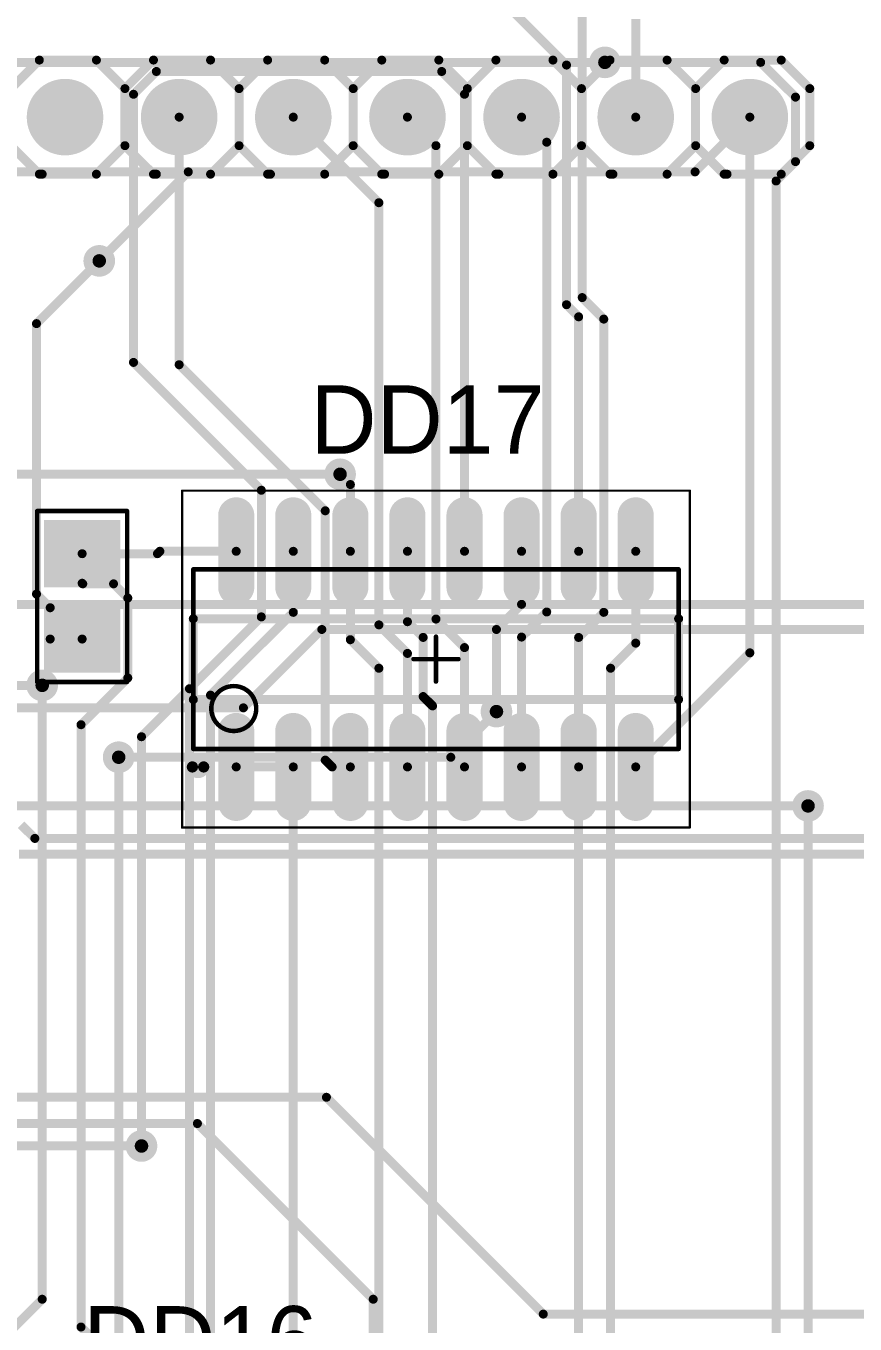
# Model space of a CAD drawing. Header units: millimetres. Extents: x 242 to 402, y 147 to 267.
# Drawn here: x 302.53 to 320.98, y 221.93 to 250.82 of the extents above; entities that cross this region are included whole.
import ezdxf

# ---------------------------------------------------------------- set-up
doc = ezdxf.new("R2010")
doc.units = ezdxf.units.MM
for name, color, linetype in [('BottomLayer', 5, 'Continuous'), ('BottomSolder', 6, 'Continuous'), ('Mechanical13', 56, 'Continuous'), ('Mechanical15', 56, 'Continuous'), ('MultiLayer', 9, 'Continuous'), ('PadHoleLayer', 156, 'Continuous'), ('TopLayer', 1, 'Continuous'), ('TopOverlay', 2, 'Continuous'), ('TopPaste', 8, 'Continuous'), ('TopSolder', 216, 'Continuous'), ('ViaHoleLayer', 16, 'Continuous')]:
    doc.layers.add(name, color=color, linetype=linetype)

msp = doc.modelspace()

# ---------------------------------------------------------------- linework, layer by layer
at = {"layer": 'BottomLayer', "const_width": 0.2}
for points in [[(316.103, 248.793), (316.103, 250.977)], [(294.462, 250.012), (315.417, 250.012)], [(317.424, 247.574), (318.643, 248.793)], [(291.922, 247.574), (306.146, 247.574)], [(304.165, 245.593), (306.146, 247.574)], [(306.146, 247.574), (317.424, 247.574)], [(287.122, 240.843), (309.524, 240.843)], [(288.239, 237.947), (337.617, 237.947)], [(307.373, 235.644), (309.118, 237.388)], [(309.118, 237.388), (337.287, 237.388)], [(287.249, 236.144), (302.895, 236.144)], [(287.46, 235.644), (307.373, 235.644)], [(311.988, 234.544), (313.004, 235.56)], [(304.597, 234.544), (311.988, 234.544)], [(287.562, 233.46), (319.938, 233.46)], [(302.424, 233.042), (302.731, 232.736)], [(302.731, 232.736), (335.538, 232.736)], [(302.381, 232.386), (335.304, 232.386)], [(293.345, 226.974), (309.22, 226.974)], [(309.22, 226.974), (314.046, 222.148)], [(292.862, 226.39), (306.349, 226.39)], [(306.349, 226.39), (310.261, 222.479)], [(298.382, 225.89), (305.105, 225.89)], [(310.261, 220.002), (310.261, 222.479)], [(314.046, 222.148), (345.491, 222.148)]]:
    msp.add_lwpolyline(points, dxfattribs=at)
at = {"layer": 'BottomLayer'}
for points, const_width in [([(315.292, 250.012, 1), (315.542, 250.012, 1)], 0.25), ([(315.367, 250.012, 1), (315.467, 250.012, 1)], 0.1), ([(303.028, 248.793, 1), (303.778, 248.793, 1)], 0.75), ([(305.568, 248.793, 1), (306.318, 248.793, 1)], 0.75), ([(308.108, 248.793, 1), (308.858, 248.793, 1)], 0.75), ([(310.648, 248.793, 1), (311.398, 248.793, 1)], 0.75), ([(313.188, 248.793, 1), (313.938, 248.793, 1)], 0.75), ([(315.728, 248.793, 1), (316.478, 248.793, 1)], 0.75), ([(318.268, 248.793, 1), (319.018, 248.793, 1)], 0.75), ([(316.053, 248.793, 1), (316.153, 248.793, 1)], 0.1), ([(318.593, 248.793, 1), (318.693, 248.793, 1)], 0.1), ([(306.096, 247.574, 1), (306.196, 247.574, 1)], 0.1), ([(306.096, 247.574, 1), (306.196, 247.574, 1)], 0.1), ([(306.096, 247.574, 1), (306.196, 247.574, 1)], 0.1), ([(317.374, 247.574, 1), (317.474, 247.574, 1)], 0.1), ([(317.374, 247.574, 1), (317.474, 247.574, 1)], 0.1), ([(304.04, 245.593, 1), (304.29, 245.593, 1)], 0.25), ([(304.115, 245.593, 1), (304.215, 245.593, 1)], 0.1), ([(309.399, 240.843, 1), (309.649, 240.843, 1)], 0.25), ([(309.474, 240.843, 1), (309.574, 240.843, 1)], 0.1), ([(309.068, 237.388, 1), (309.168, 237.388, 1)], 0.1), ([(309.068, 237.388, 1), (309.168, 237.388, 1)], 0.1), ([(302.77, 236.144, 1), (303.02, 236.144, 1)], 0.25), ([(302.845, 236.144, 1), (302.945, 236.144, 1)], 0.1), ([(312.879, 235.56, 1), (313.129, 235.56, 1)], 0.25), ([(307.323, 235.644, 1), (307.423, 235.644, 1)], 0.1), ([(307.323, 235.644, 1), (307.423, 235.644, 1)], 0.1), ([(312.954, 235.56, 1), (313.054, 235.56, 1)], 0.1), ([(304.472, 234.544, 1), (304.722, 234.544, 1)], 0.25), ([(304.547, 234.544, 1), (304.647, 234.544, 1)], 0.1), ([(311.938, 234.544, 1), (312.038, 234.544, 1)], 0.1), ([(311.938, 234.544, 1), (312.038, 234.544, 1)], 0.1), ([(319.813, 233.46, 1), (320.063, 233.46, 1)], 0.25), ([(319.888, 233.46, 1), (319.988, 233.46, 1)], 0.1), ([(302.681, 232.736, 1), (302.781, 232.736, 1)], 0.1), ([(302.681, 232.736, 1), (302.781, 232.736, 1)], 0.1), ([(309.17, 226.974, 1), (309.27, 226.974, 1)], 0.1), ([(309.17, 226.974, 1), (309.27, 226.974, 1)], 0.1), ([(306.299, 226.39, 1), (306.399, 226.39, 1)], 0.1), ([(306.299, 226.39, 1), (306.399, 226.39, 1)], 0.1), ([(304.98, 225.89, 1), (305.23, 225.89, 1)], 0.25), ([(305.055, 225.89, 1), (305.155, 225.89, 1)], 0.1), ([(310.211, 222.479, 1), (310.311, 222.479, 1)], 0.1), ([(310.211, 222.479, 1), (310.311, 222.479, 1)], 0.1), ([(313.996, 222.148, 1), (314.096, 222.148, 1)], 0.1), ([(313.996, 222.148, 1), (314.096, 222.148, 1)], 0.1)]:
    msp.add_lwpolyline(points, format="xyb", close=True, dxfattribs=dict(at, const_width=const_width))
at = {"layer": 'BottomSolder'}
for points, const_width in [([(315.241, 250.012, 1), (315.593, 250.012, 1)], 0.352), ([(302.977, 248.793, 1), (303.829, 248.793, 1)], 0.852), ([(305.517, 248.793, 1), (306.369, 248.793, 1)], 0.852), ([(308.057, 248.793, 1), (308.909, 248.793, 1)], 0.852), ([(310.597, 248.793, 1), (311.449, 248.793, 1)], 0.852), ([(313.137, 248.793, 1), (313.989, 248.793, 1)], 0.852), ([(315.677, 248.793, 1), (316.529, 248.793, 1)], 0.852), ([(318.217, 248.793, 1), (319.069, 248.793, 1)], 0.852), ([(303.989, 245.593, 1), (304.341, 245.593, 1)], 0.352), ([(309.349, 240.843, 1), (309.7, 240.843, 1)], 0.352), ([(302.719, 236.144, 1), (303.071, 236.144, 1)], 0.352), ([(312.828, 235.56, 1), (313.18, 235.56, 1)], 0.352), ([(304.421, 234.544, 1), (304.773, 234.544, 1)], 0.352), ([(319.763, 233.46, 1), (320.114, 233.46, 1)], 0.352), ([(304.929, 225.89, 1), (305.281, 225.89, 1)], 0.352)]:
    msp.add_lwpolyline(points, format="xyb", close=True, dxfattribs=dict(at, const_width=const_width))
at = {"layer": 'Mechanical13', "const_width": 0.1}
for points in [[(306.258, 238.728), (317.058, 238.728)], [(306.258, 234.728), (306.258, 238.728)], [(317.058, 234.728), (317.058, 238.728)], [(306.258, 234.728), (317.058, 234.728)]]:
    msp.add_lwpolyline(points, dxfattribs=at)
at = {"layer": 'Mechanical13'}
for points, const_width in [([(306.233, 238.728, 1), (306.283, 238.728, 1)], 0.05), ([(306.233, 238.728, 1), (306.283, 238.728, 1)], 0.05), ([(317.033, 238.728, 1), (317.083, 238.728, 1)], 0.05), ([(317.033, 238.728, 1), (317.083, 238.728, 1)], 0.05), ([(307.658, 235.628, 1), (306.658, 235.628, 1)], 0.1), ([(306.633, 235.628, 1), (306.683, 235.628, 1)], 0.05), ([(307.633, 235.628, 1), (307.683, 235.628, 1)], 0.05), ([(306.233, 234.728, 1), (306.283, 234.728, 1)], 0.05), ([(306.233, 234.728, 1), (306.283, 234.728, 1)], 0.05), ([(317.033, 234.728, 1), (317.083, 234.728, 1)], 0.05), ([(317.033, 234.728, 1), (317.083, 234.728, 1)], 0.05)]:
    msp.add_lwpolyline(points, format="xyb", close=True, dxfattribs=dict(at, const_width=const_width))
at = {"layer": 'Mechanical15'}
for points, const_width in [([(306.008, 240.478), (317.308, 240.478)], 0.05), ([(306.008, 232.978), (306.008, 240.478)], 0.05), ([(317.308, 232.978), (317.308, 240.478)], 0.05), ([(311.658, 236.228), (311.658, 237.228)], 0.1), ([(311.158, 236.728), (312.158, 236.728)], 0.1), ([(306.008, 232.978), (317.308, 232.978)], 0.05)]:
    msp.add_lwpolyline(points, dxfattribs=dict(at, const_width=const_width))
for points, const_width in [([(305.996, 240.478, 1), (306.021, 240.478, 1)], 0.025), ([(305.996, 240.478, 1), (306.021, 240.478, 1)], 0.025), ([(317.295, 240.478, 1), (317.32, 240.478, 1)], 0.025), ([(317.295, 240.478, 1), (317.32, 240.478, 1)], 0.025), ([(311.633, 237.228, 1), (311.683, 237.228, 1)], 0.05), ([(311.133, 236.728, 1), (311.183, 236.728, 1)], 0.05), ([(312.133, 236.728, 1), (312.183, 236.728, 1)], 0.05), ([(311.633, 236.228, 1), (311.683, 236.228, 1)], 0.05), ([(305.996, 232.978, 1), (306.021, 232.978, 1)], 0.025), ([(305.996, 232.978, 1), (306.021, 232.978, 1)], 0.025), ([(317.295, 232.978, 1), (317.32, 232.978, 1)], 0.025), ([(317.295, 232.978, 1), (317.32, 232.978, 1)], 0.025)]:
    msp.add_lwpolyline(points, format="xyb", close=True, dxfattribs=dict(at, const_width=const_width))
at = {"layer": 'MultiLayer', "const_width": 0.25}
for points in [[(315.292, 250.012, 1), (315.542, 250.012, 1)], [(304.04, 245.593, 1), (304.29, 245.593, 1)], [(309.399, 240.843, 1), (309.649, 240.843, 1)], [(302.77, 236.144, 1), (303.02, 236.144, 1)], [(312.879, 235.56, 1), (313.129, 235.56, 1)], [(304.472, 234.544, 1), (304.722, 234.544, 1)], [(319.813, 233.46, 1), (320.063, 233.46, 1)], [(304.98, 225.89, 1), (305.23, 225.89, 1)]]:
    msp.add_lwpolyline(points, format="xyb", close=True, dxfattribs=at)
at = {"layer": 'PadHoleLayer', "const_width": 0.45}
for points in [[(303.178, 248.793, 1), (303.628, 248.793, 1)], [(305.718, 248.793, 1), (306.168, 248.793, 1)], [(308.258, 248.793, 1), (308.708, 248.793, 1)], [(310.798, 248.793, 1), (311.248, 248.793, 1)], [(313.338, 248.793, 1), (313.788, 248.793, 1)], [(315.878, 248.793, 1), (316.328, 248.793, 1)], [(318.418, 248.793, 1), (318.868, 248.793, 1)]]:
    msp.add_lwpolyline(points, format="xyb", close=True, dxfattribs=at)
at = {"layer": 'TopLayer'}
for points, const_width in [([(314.913, 244.776), (314.913, 257.023)], 0.2), ([(310.007, 254.508), (314.563, 249.952)], 0.2), ([(314.563, 244.618), (314.563, 249.952)], 0.2), ([(315.417, 250.012), (318.884, 250.012)], 0.2), ([(318.884, 250.012), (319.659, 249.238)], 0.2), ([(304.927, 249.301), (305.435, 249.809)], 0.2), ([(305.435, 249.809), (311.785, 249.809)], 0.2), ([(311.785, 249.809), (312.293, 249.301)], 0.2), ([(304.927, 243.332), (304.927, 249.301)], 0.2), ([(312.293, 239.128), (312.293, 249.301)], 0.2), ([(319.659, 247.802), (319.659, 249.238)], 0.2), ([(305.943, 243.281), (305.943, 248.793)], 0.2), ([(308.483, 248.793), (310.388, 246.888)], 0.2), ([(311.023, 248.793), (311.658, 248.158)], 0.2), ([(313.563, 248.793), (314.122, 248.234)], 0.2), ([(318.643, 236.868), (318.643, 248.793)], 0.2), ([(311.658, 237.62), (311.658, 248.158)], 0.2), ([(314.122, 237.777), (314.122, 248.234)], 0.2), ([(319.227, 247.371), (319.659, 247.802)], 0.2), ([(319.227, 219.49), (319.227, 247.371)], 0.2), ([(310.388, 237.49), (310.388, 246.888)], 0.2), ([(302.768, 244.196), (304.165, 245.593)], 0.2), ([(314.913, 244.776), (315.392, 244.297)], 0.2), ([(314.563, 244.618), (314.833, 244.348)], 0.2), ([(302.768, 238.176), (302.768, 244.196)], 0.2), ([(314.833, 239.128), (314.833, 244.348)], 0.2), ([(315.392, 237.769), (315.392, 244.297)], 0.2), ([(304.927, 243.332), (307.772, 240.487)], 0.2), ([(305.943, 243.281), (309.194, 240.03)], 0.2), ([(309.524, 240.843), (309.753, 240.614)], 0.2), ([(309.753, 239.128), (309.753, 240.614)], 0.2), ([(307.772, 237.668), (307.772, 240.487)], 0.2), ([(307.213, 238.328), (307.213, 239.928)], 0.6), ([(308.483, 238.328), (308.483, 239.928)], 0.6), ([(309.194, 234.48), (309.194, 240.03)], 0.2), ([(309.753, 238.328), (309.753, 239.928)], 0.6), ([(311.023, 238.328), (311.023, 239.928)], 0.6), ([(312.293, 238.328), (312.293, 239.928)], 0.6), ([(313.563, 238.328), (313.563, 239.928)], 0.6), ([(314.833, 238.328), (314.833, 239.928)], 0.6), ([(316.103, 238.328), (316.103, 239.928)], 0.6), ([(303.784, 238.417), (303.784, 239.075)], 0.2), ([(303.784, 239.075), (305.46, 239.075)], 0.2), ([(305.46, 239.075), (305.513, 239.128)], 0.2), ([(305.513, 239.128), (307.213, 239.128)], 0.2), ([(308.483, 237.769), (308.483, 239.128)], 0.2), ([(309.753, 237.16), (309.753, 239.128)], 0.2), ([(311.023, 237.561), (311.023, 239.128)], 0.2), ([(313.563, 237.947), (313.563, 239.128)], 0.2), ([(316.103, 237.084), (316.103, 239.128)], 0.2), ([(303.784, 238.417), (303.797, 238.404)], 0.2), ([(303.797, 238.404), (304.483, 238.404)], 0.2), ([(304.483, 238.404), (304.8, 238.087)], 0.2), ([(302.768, 238.176), (303.073, 237.871)], 0.2), ([(304.8, 236.309), (304.8, 238.087)], 0.2), ([(303.073, 237.175), (303.073, 237.871)], 0.2), ([(306.64, 235.926), (308.483, 237.769)], 0.2), ([(313.004, 237.388), (313.563, 237.947)], 0.2), ([(313.563, 237.219), (314.122, 237.777)], 0.2), ([(314.833, 237.211), (315.392, 237.769)], 0.2), ([(306.172, 236.068), (307.772, 237.668)], 0.2), ([(310.388, 237.49), (311.023, 236.855)], 0.2), ([(311.023, 237.561), (311.373, 237.211)], 0.2), ([(311.658, 237.62), (312.293, 236.985)], 0.2), ([(303.073, 237.175), (303.784, 237.175)], 0.2), ([(309.753, 237.16), (310.388, 236.525)], 0.2), ([(311.373, 235.895), (311.373, 237.211)], 0.2), ([(313.004, 235.56), (313.004, 237.388)], 0.2), ([(313.563, 234.328), (313.563, 237.219)], 0.2), ([(314.833, 234.328), (314.833, 237.211)], 0.2), ([(311.023, 234.328), (311.023, 236.855)], 0.2), ([(312.293, 234.328), (312.293, 236.985)], 0.2), ([(315.544, 236.525), (316.103, 237.084)], 0.2), ([(316.103, 234.328), (318.643, 236.868)], 0.2), ([(303.759, 235.268), (304.8, 236.309)], 0.2), ([(310.388, 221.232), (310.388, 236.525)], 0.2), ([(315.544, 219.122), (315.544, 236.525)], 0.2), ([(302.895, 222.479), (302.895, 236.144)], 0.2), ([(305.105, 235.001), (306.172, 236.068)], 0.2), ([(306.172, 220.859), (306.172, 236.068)], 0.2), ([(306.64, 221.096), (306.64, 235.926)], 0.2), ([(311.373, 235.895), (311.582, 235.687)], 0.2), ([(311.582, 221.456), (311.582, 235.687)], 0.2), ([(303.759, 221.86), (303.759, 235.268)], 0.2), ([(307.213, 233.528), (307.213, 235.128)], 0.6), ([(308.483, 233.528), (308.483, 235.128)], 0.6), ([(309.753, 233.528), (309.753, 235.128)], 0.6), ([(311.023, 233.528), (311.023, 235.128)], 0.6), ([(312.293, 233.528), (312.293, 235.128)], 0.6), ([(313.563, 233.528), (313.563, 235.128)], 0.6), ([(314.833, 233.528), (314.833, 235.128)], 0.6), ([(316.103, 233.528), (316.103, 235.128)], 0.6), ([(305.105, 225.89), (305.105, 235.001)], 0.2), ([(304.597, 221.728), (304.597, 234.544)], 0.2), ([(307.213, 234.328), (308.483, 234.328)], 0.2), ([(308.483, 220.599), (308.483, 234.328)], 0.2), ([(309.194, 234.48), (309.347, 234.328)], 0.2), ([(309.347, 234.328), (309.753, 234.328)], 0.2), ([(314.833, 221.488), (314.833, 234.328)], 0.2), ([(319.938, 179.565), (319.938, 233.46)], 0.2), ([(300.66, 220.243), (302.895, 222.479)], 0.2), ([(303.759, 221.86), (306.29, 219.329)], 0.2)]:
    msp.add_lwpolyline(points, dxfattribs=dict(at, const_width=const_width))
for points, const_width in [([(315.292, 250.012, 1), (315.542, 250.012, 1)], 0.25), ([(314.513, 249.952, 1), (314.613, 249.952, 1)], 0.1), ([(314.513, 249.952, 1), (314.613, 249.952, 1)], 0.1), ([(315.367, 250.012, 1), (315.467, 250.012, 1)], 0.1), ([(318.834, 250.012, 1), (318.934, 250.012, 1)], 0.1), ([(318.834, 250.012, 1), (318.934, 250.012, 1)], 0.1), ([(305.385, 249.809, 1), (305.485, 249.809, 1)], 0.1), ([(305.385, 249.809, 1), (305.485, 249.809, 1)], 0.1), ([(311.735, 249.809, 1), (311.835, 249.809, 1)], 0.1), ([(311.735, 249.809, 1), (311.835, 249.809, 1)], 0.1), ([(303.028, 248.793, 1), (303.778, 248.793, 1)], 0.75), ([(304.877, 249.301, 1), (304.977, 249.301, 1)], 0.1), ([(304.877, 249.301, 1), (304.977, 249.301, 1)], 0.1), ([(305.568, 248.793, 1), (306.318, 248.793, 1)], 0.75), ([(308.108, 248.793, 1), (308.858, 248.793, 1)], 0.75), ([(310.648, 248.793, 1), (311.398, 248.793, 1)], 0.75), ([(312.243, 249.301, 1), (312.343, 249.301, 1)], 0.1), ([(312.243, 249.301, 1), (312.343, 249.301, 1)], 0.1), ([(313.188, 248.793, 1), (313.938, 248.793, 1)], 0.75), ([(315.728, 248.793, 1), (316.478, 248.793, 1)], 0.75), ([(318.268, 248.793, 1), (319.018, 248.793, 1)], 0.75), ([(319.609, 249.238, 1), (319.709, 249.238, 1)], 0.1), ([(319.609, 249.238, 1), (319.709, 249.238, 1)], 0.1), ([(305.893, 248.793, 1), (305.993, 248.793, 1)], 0.1), ([(308.433, 248.793, 1), (308.533, 248.793, 1)], 0.1), ([(310.973, 248.793, 1), (311.073, 248.793, 1)], 0.1), ([(313.513, 248.793, 1), (313.613, 248.793, 1)], 0.1), ([(318.593, 248.793, 1), (318.693, 248.793, 1)], 0.1), ([(311.608, 248.158, 1), (311.708, 248.158, 1)], 0.1), ([(311.608, 248.158, 1), (311.708, 248.158, 1)], 0.1), ([(314.072, 248.234, 1), (314.172, 248.234, 1)], 0.1), ([(314.072, 248.234, 1), (314.172, 248.234, 1)], 0.1), ([(319.609, 247.802, 1), (319.709, 247.802, 1)], 0.1), ([(319.609, 247.802, 1), (319.709, 247.802, 1)], 0.1), ([(319.177, 247.371, 1), (319.277, 247.371, 1)], 0.1), ([(319.177, 247.371, 1), (319.277, 247.371, 1)], 0.1), ([(310.338, 246.888, 1), (310.438, 246.888, 1)], 0.1), ([(310.338, 246.888, 1), (310.438, 246.888, 1)], 0.1), ([(304.04, 245.593, 1), (304.29, 245.593, 1)], 0.25), ([(304.115, 245.593, 1), (304.215, 245.593, 1)], 0.1), ([(314.863, 244.776, 1), (314.963, 244.776, 1)], 0.1), ([(314.863, 244.776, 1), (314.963, 244.776, 1)], 0.1), ([(314.513, 244.618, 1), (314.613, 244.618, 1)], 0.1), ([(314.513, 244.618, 1), (314.613, 244.618, 1)], 0.1), ([(302.718, 244.196, 1), (302.818, 244.196, 1)], 0.1), ([(302.718, 244.196, 1), (302.818, 244.196, 1)], 0.1), ([(314.783, 244.348, 1), (314.883, 244.348, 1)], 0.1), ([(314.783, 244.348, 1), (314.883, 244.348, 1)], 0.1), ([(315.342, 244.297, 1), (315.442, 244.297, 1)], 0.1), ([(315.342, 244.297, 1), (315.442, 244.297, 1)], 0.1), ([(304.877, 243.332, 1), (304.977, 243.332, 1)], 0.1), ([(304.877, 243.332, 1), (304.977, 243.332, 1)], 0.1), ([(305.893, 243.281, 1), (305.993, 243.281, 1)], 0.1), ([(305.893, 243.281, 1), (305.993, 243.281, 1)], 0.1), ([(309.399, 240.843, 1), (309.649, 240.843, 1)], 0.25), ([(309.474, 240.843, 1), (309.574, 240.843, 1)], 0.1), ([(309.703, 240.614, 1), (309.803, 240.614, 1)], 0.1), ([(309.703, 240.614, 1), (309.803, 240.614, 1)], 0.1), ([(307.722, 240.487, 1), (307.822, 240.487, 1)], 0.1), ([(307.722, 240.487, 1), (307.822, 240.487, 1)], 0.1), ([(307.063, 239.928, 1), (307.363, 239.928, 1)], 0.3), ([(308.333, 239.928, 1), (308.633, 239.928, 1)], 0.3), ([(309.144, 240.03, 1), (309.244, 240.03, 1)], 0.1), ([(309.144, 240.03, 1), (309.244, 240.03, 1)], 0.1), ([(309.603, 239.928, 1), (309.903, 239.928, 1)], 0.3), ([(310.873, 239.928, 1), (311.173, 239.928, 1)], 0.3), ([(312.143, 239.928, 1), (312.443, 239.928, 1)], 0.3), ([(313.413, 239.928, 1), (313.713, 239.928, 1)], 0.3), ([(314.683, 239.928, 1), (314.983, 239.928, 1)], 0.3), ([(315.953, 239.928, 1), (316.253, 239.928, 1)], 0.3), ([(303.734, 239.075, 1), (303.834, 239.075, 1)], 0.1), ([(303.734, 239.075, 1), (303.834, 239.075, 1)], 0.1), ([(305.41, 239.075, 1), (305.51, 239.075, 1)], 0.1), ([(305.41, 239.075, 1), (305.51, 239.075, 1)], 0.1), ([(305.463, 239.128, 1), (305.563, 239.128, 1)], 0.1), ([(305.463, 239.128, 1), (305.563, 239.128, 1)], 0.1), ([(307.163, 239.128, 1), (307.263, 239.128, 1)], 0.1), ([(308.433, 239.128, 1), (308.533, 239.128, 1)], 0.1), ([(309.703, 239.128, 1), (309.803, 239.128, 1)], 0.1), ([(309.703, 239.128, 1), (309.803, 239.128, 1)], 0.1), ([(310.973, 239.128, 1), (311.073, 239.128, 1)], 0.1), ([(312.243, 239.128, 1), (312.343, 239.128, 1)], 0.1), ([(313.513, 239.128, 1), (313.613, 239.128, 1)], 0.1), ([(314.783, 239.128, 1), (314.883, 239.128, 1)], 0.1), ([(316.053, 239.128, 1), (316.153, 239.128, 1)], 0.1), ([(303.734, 238.417, 1), (303.834, 238.417, 1)], 0.1), ([(303.734, 238.417, 1), (303.834, 238.417, 1)], 0.1), ([(303.747, 238.404, 1), (303.847, 238.404, 1)], 0.1), ([(303.747, 238.404, 1), (303.847, 238.404, 1)], 0.1), ([(304.433, 238.404, 1), (304.532, 238.404, 1)], 0.1), ([(304.433, 238.404, 1), (304.532, 238.404, 1)], 0.1), ([(307.063, 238.328, 1), (307.363, 238.328, 1)], 0.3), ([(308.333, 238.328, 1), (308.633, 238.328, 1)], 0.3), ([(309.603, 238.328, 1), (309.903, 238.328, 1)], 0.3), ([(310.873, 238.328, 1), (311.173, 238.328, 1)], 0.3), ([(312.143, 238.328, 1), (312.443, 238.328, 1)], 0.3), ([(313.413, 238.328, 1), (313.713, 238.328, 1)], 0.3), ([(314.683, 238.328, 1), (314.983, 238.328, 1)], 0.3), ([(315.953, 238.328, 1), (316.253, 238.328, 1)], 0.3), ([(302.718, 238.176, 1), (302.818, 238.176, 1)], 0.1), ([(302.718, 238.176, 1), (302.818, 238.176, 1)], 0.1), ([(304.75, 238.087, 1), (304.85, 238.087, 1)], 0.1), ([(304.75, 238.087, 1), (304.85, 238.087, 1)], 0.1), ([(303.023, 237.871, 1), (303.123, 237.871, 1)], 0.1), ([(303.023, 237.871, 1), (303.123, 237.871, 1)], 0.1), ([(308.433, 237.769, 1), (308.533, 237.769, 1)], 0.1), ([(308.433, 237.769, 1), (308.533, 237.769, 1)], 0.1), ([(313.513, 237.947, 1), (313.613, 237.947, 1)], 0.1), ([(313.513, 237.947, 1), (313.613, 237.947, 1)], 0.1), ([(314.072, 237.777, 1), (314.172, 237.777, 1)], 0.1), ([(314.072, 237.777, 1), (314.172, 237.777, 1)], 0.1), ([(315.342, 237.769, 1), (315.442, 237.769, 1)], 0.1), ([(315.342, 237.769, 1), (315.442, 237.769, 1)], 0.1), ([(307.722, 237.668, 1), (307.822, 237.668, 1)], 0.1), ([(307.722, 237.668, 1), (307.822, 237.668, 1)], 0.1), ([(310.338, 237.49, 1), (310.438, 237.49, 1)], 0.1), ([(310.338, 237.49, 1), (310.438, 237.49, 1)], 0.1), ([(310.973, 237.561, 1), (311.073, 237.561, 1)], 0.1), ([(310.973, 237.561, 1), (311.073, 237.561, 1)], 0.1), ([(311.608, 237.62, 1), (311.708, 237.62, 1)], 0.1), ([(311.608, 237.62, 1), (311.708, 237.62, 1)], 0.1), ([(303.023, 237.175, 1), (303.123, 237.175, 1)], 0.1), ([(303.023, 237.175, 1), (303.123, 237.175, 1)], 0.1), ([(303.734, 237.175, 1), (303.834, 237.175, 1)], 0.1), ([(309.703, 237.16, 1), (309.803, 237.16, 1)], 0.1), ([(309.703, 237.16, 1), (309.803, 237.16, 1)], 0.1), ([(311.323, 237.211, 1), (311.423, 237.211, 1)], 0.1), ([(311.323, 237.211, 1), (311.423, 237.211, 1)], 0.1), ([(312.954, 237.388, 1), (313.054, 237.388, 1)], 0.1), ([(312.954, 237.388, 1), (313.054, 237.388, 1)], 0.1), ([(313.513, 237.219, 1), (313.613, 237.219, 1)], 0.1), ([(313.513, 237.219, 1), (313.613, 237.219, 1)], 0.1), ([(314.783, 237.211, 1), (314.883, 237.211, 1)], 0.1), ([(314.783, 237.211, 1), (314.883, 237.211, 1)], 0.1), ([(310.973, 236.855, 1), (311.073, 236.855, 1)], 0.1), ([(310.973, 236.855, 1), (311.073, 236.855, 1)], 0.1), ([(312.243, 236.985, 1), (312.343, 236.985, 1)], 0.1), ([(312.243, 236.985, 1), (312.343, 236.985, 1)], 0.1), ([(316.053, 237.084, 1), (316.153, 237.084, 1)], 0.1), ([(316.053, 237.084, 1), (316.153, 237.084, 1)], 0.1), ([(318.593, 236.868, 1), (318.693, 236.868, 1)], 0.1), ([(318.593, 236.868, 1), (318.693, 236.868, 1)], 0.1), ([(302.77, 236.144, 1), (303.02, 236.144, 1)], 0.25), ([(304.75, 236.309, 1), (304.85, 236.309, 1)], 0.1), ([(304.75, 236.309, 1), (304.85, 236.309, 1)], 0.1), ([(310.338, 236.525, 1), (310.438, 236.525, 1)], 0.1), ([(310.338, 236.525, 1), (310.438, 236.525, 1)], 0.1), ([(315.494, 236.525, 1), (315.594, 236.525, 1)], 0.1), ([(315.494, 236.525, 1), (315.594, 236.525, 1)], 0.1), ([(302.845, 236.144, 1), (302.945, 236.144, 1)], 0.1), ([(306.122, 236.068, 1), (306.222, 236.068, 1)], 0.1), ([(306.122, 236.068, 1), (306.222, 236.068, 1)], 0.1), ([(306.122, 236.068, 1), (306.222, 236.068, 1)], 0.1), ([(306.59, 235.926, 1), (306.69, 235.926, 1)], 0.1), ([(306.59, 235.926, 1), (306.69, 235.926, 1)], 0.1), ([(311.323, 235.895, 1), (311.423, 235.895, 1)], 0.1), ([(311.323, 235.895, 1), (311.423, 235.895, 1)], 0.1), ([(312.879, 235.56, 1), (313.129, 235.56, 1)], 0.25), ([(311.532, 235.687, 1), (311.632, 235.687, 1)], 0.1), ([(311.532, 235.687, 1), (311.632, 235.687, 1)], 0.1), ([(312.954, 235.56, 1), (313.054, 235.56, 1)], 0.1), ([(303.709, 235.268, 1), (303.809, 235.268, 1)], 0.1), ([(303.709, 235.268, 1), (303.809, 235.268, 1)], 0.1), ([(307.063, 235.128, 1), (307.363, 235.128, 1)], 0.3), ([(308.333, 235.128, 1), (308.633, 235.128, 1)], 0.3), ([(309.603, 235.128, 1), (309.903, 235.128, 1)], 0.3), ([(310.873, 235.128, 1), (311.173, 235.128, 1)], 0.3), ([(312.143, 235.128, 1), (312.443, 235.128, 1)], 0.3), ([(313.413, 235.128, 1), (313.713, 235.128, 1)], 0.3), ([(314.683, 235.128, 1), (314.983, 235.128, 1)], 0.3), ([(315.953, 235.128, 1), (316.253, 235.128, 1)], 0.3), ([(305.055, 235.001, 1), (305.155, 235.001, 1)], 0.1), ([(305.055, 235.001, 1), (305.155, 235.001, 1)], 0.1), ([(304.472, 234.544, 1), (304.722, 234.544, 1)], 0.25), ([(304.547, 234.544, 1), (304.647, 234.544, 1)], 0.1), ([(307.163, 234.328, 1), (307.263, 234.328, 1)], 0.1), ([(308.433, 234.328, 1), (308.533, 234.328, 1)], 0.1), ([(308.433, 234.328, 1), (308.533, 234.328, 1)], 0.1), ([(309.144, 234.48, 1), (309.244, 234.48, 1)], 0.1), ([(309.144, 234.48, 1), (309.244, 234.48, 1)], 0.1), ([(309.297, 234.328, 1), (309.397, 234.328, 1)], 0.1), ([(309.297, 234.328, 1), (309.397, 234.328, 1)], 0.1), ([(309.703, 234.328, 1), (309.803, 234.328, 1)], 0.1), ([(310.973, 234.328, 1), (311.073, 234.328, 1)], 0.1), ([(312.243, 234.328, 1), (312.343, 234.328, 1)], 0.1), ([(313.513, 234.328, 1), (313.613, 234.328, 1)], 0.1), ([(314.783, 234.328, 1), (314.883, 234.328, 1)], 0.1), ([(314.783, 234.328, 1), (314.883, 234.328, 1)], 0.1), ([(316.053, 234.328, 1), (316.153, 234.328, 1)], 0.1), ([(307.063, 233.528, 1), (307.363, 233.528, 1)], 0.3), ([(308.333, 233.528, 1), (308.633, 233.528, 1)], 0.3), ([(309.603, 233.528, 1), (309.903, 233.528, 1)], 0.3), ([(310.873, 233.528, 1), (311.173, 233.528, 1)], 0.3), ([(312.143, 233.528, 1), (312.443, 233.528, 1)], 0.3), ([(313.413, 233.528, 1), (313.713, 233.528, 1)], 0.3), ([(314.683, 233.528, 1), (314.983, 233.528, 1)], 0.3), ([(315.953, 233.528, 1), (316.253, 233.528, 1)], 0.3), ([(319.813, 233.46, 1), (320.063, 233.46, 1)], 0.25), ([(319.888, 233.46, 1), (319.988, 233.46, 1)], 0.1), ([(304.98, 225.89, 1), (305.23, 225.89, 1)], 0.25), ([(305.055, 225.89, 1), (305.155, 225.89, 1)], 0.1), ([(302.845, 222.479, 1), (302.945, 222.479, 1)], 0.1), ([(302.845, 222.479, 1), (302.945, 222.479, 1)], 0.1), ([(303.709, 221.86, 1), (303.809, 221.86, 1)], 0.1), ([(303.709, 221.86, 1), (303.809, 221.86, 1)], 0.1)]:
    msp.add_lwpolyline(points, format="xyb", close=True, dxfattribs=dict(at, const_width=const_width))
for points in [[(303.034, 238.425), (304.534, 238.425), (303.034, 239.725), (304.534, 239.725)], [(303.034, 236.525), (304.534, 236.525), (303.034, 237.825), (304.534, 237.825)]]:
    msp.add_solid(points, dxfattribs=at)
at = {"layer": 'TopOverlay'}
for points, const_width in [([(302.197, 249.428), (302.832, 250.063)], 0.2), ([(302.832, 250.063), (304.101, 250.063)], 0.2), ([(304.101, 250.063), (304.736, 249.428)], 0.2), ([(304.736, 249.428), (305.372, 250.063)], 0.2), ([(305.372, 250.063), (306.642, 250.063)], 0.2), ([(306.642, 250.063), (307.276, 249.428)], 0.2), ([(307.276, 249.428), (307.911, 250.063)], 0.2), ([(307.911, 250.063), (309.182, 250.063)], 0.2), ([(309.182, 250.063), (309.817, 249.428)], 0.2), ([(309.817, 249.428), (310.452, 250.063)], 0.2), ([(310.452, 250.063), (311.721, 250.063)], 0.2), ([(311.721, 250.063), (312.356, 249.428)], 0.2), ([(312.356, 249.428), (312.991, 250.063)], 0.2), ([(312.991, 250.063), (314.262, 250.063)], 0.2), ([(314.262, 250.063), (314.897, 249.428)], 0.2), ([(314.897, 249.428), (315.531, 250.063)], 0.2), ([(315.531, 250.063), (316.801, 250.063)], 0.2), ([(316.801, 250.063), (317.437, 249.428)], 0.2), ([(317.437, 249.428), (318.072, 250.063)], 0.2), ([(318.072, 250.063), (319.341, 250.063)], 0.2), ([(319.341, 250.063), (319.976, 249.428)], 0.2), ([(304.736, 248.158), (304.736, 249.428)], 0.2), ([(304.736, 248.158), (304.736, 249.428)], 0.2), ([(307.276, 248.158), (307.276, 249.428)], 0.2), ([(307.276, 248.158), (307.276, 249.428)], 0.2), ([(309.817, 248.158), (309.817, 249.428)], 0.2), ([(309.817, 248.158), (309.817, 249.428)], 0.2), ([(312.356, 248.158), (312.356, 249.428)], 0.2), ([(312.356, 248.158), (312.356, 249.428)], 0.2), ([(314.897, 248.158), (314.897, 249.428)], 0.2), ([(314.897, 248.158), (314.897, 249.428)], 0.2), ([(317.437, 248.158), (317.437, 249.428)], 0.2), ([(317.437, 248.158), (317.437, 249.428)], 0.2), ([(319.976, 248.158), (319.976, 249.428)], 0.2), ([(302.197, 248.158), (302.832, 247.523)], 0.2), ([(304.101, 247.523), (304.736, 248.158)], 0.2), ([(304.736, 248.158), (305.372, 247.523)], 0.2), ([(306.642, 247.523), (307.276, 248.158)], 0.2), ([(307.276, 248.158), (307.911, 247.523)], 0.2), ([(309.182, 247.523), (309.817, 248.158)], 0.2), ([(309.817, 248.158), (310.452, 247.523)], 0.2), ([(311.721, 247.523), (312.356, 248.158)], 0.2), ([(312.356, 248.158), (312.991, 247.523)], 0.2), ([(314.262, 247.523), (314.897, 248.158)], 0.2), ([(314.897, 248.158), (315.531, 247.523)], 0.2), ([(316.801, 247.523), (317.437, 248.158)], 0.2), ([(317.437, 248.158), (318.072, 247.523)], 0.2), ([(319.341, 247.523), (319.976, 248.158)], 0.2), ([(302.832, 247.523), (302.895, 247.523)], 0.2), ([(302.895, 247.523), (304.101, 247.523)], 0.2), ([(305.372, 247.523), (305.435, 247.523)], 0.2), ([(305.435, 247.523), (306.642, 247.523)], 0.2), ([(307.911, 247.523), (307.975, 247.523)], 0.2), ([(307.975, 247.523), (309.182, 247.523)], 0.2), ([(310.452, 247.523), (310.515, 247.523)], 0.2), ([(310.515, 247.523), (311.721, 247.523)], 0.2), ([(312.991, 247.523), (313.055, 247.523)], 0.2), ([(313.055, 247.523), (314.262, 247.523)], 0.2), ([(315.531, 247.523), (315.595, 247.523)], 0.2), ([(315.595, 247.523), (316.801, 247.523)], 0.2), ([(318.072, 247.523), (318.135, 247.523)], 0.2), ([(318.135, 247.523), (319.341, 247.523)], 0.2), ([(302.784, 236.22), (302.784, 240.025)], 0.1), ([(302.784, 240.025), (304.684, 240.025)], 0.1), ([(304.684, 240.025), (304.784, 240.025)], 0.1), ([(304.784, 236.22), (304.784, 240.025)], 0.1), ([(306.258, 237.628), (317.058, 237.628)], 0.2), ([(306.258, 235.828), (306.258, 237.628)], 0.2), ([(317.058, 235.828), (317.058, 237.628)], 0.2), ([(302.784, 236.22), (304.784, 236.22)], 0.1), ([(306.258, 235.828), (317.058, 235.828)], 0.2)]:
    msp.add_lwpolyline(points, dxfattribs=dict(at, const_width=const_width))
for points, const_width in [([(302.782, 250.063, 1), (302.881, 250.063, 1)], 0.1), ([(302.782, 250.063, 1), (302.881, 250.063, 1)], 0.1), ([(304.052, 250.063, 1), (304.151, 250.063, 1)], 0.1), ([(304.052, 250.063, 1), (304.151, 250.063, 1)], 0.1), ([(305.322, 250.063, 1), (305.421, 250.063, 1)], 0.1), ([(305.322, 250.063, 1), (305.421, 250.063, 1)], 0.1), ([(306.592, 250.063, 1), (306.691, 250.063, 1)], 0.1), ([(306.592, 250.063, 1), (306.691, 250.063, 1)], 0.1), ([(307.862, 250.063, 1), (307.961, 250.063, 1)], 0.1), ([(307.862, 250.063, 1), (307.961, 250.063, 1)], 0.1), ([(309.132, 250.063, 1), (309.231, 250.063, 1)], 0.1), ([(309.132, 250.063, 1), (309.231, 250.063, 1)], 0.1), ([(310.402, 250.063, 1), (310.501, 250.063, 1)], 0.1), ([(310.402, 250.063, 1), (310.501, 250.063, 1)], 0.1), ([(311.672, 250.063, 1), (311.771, 250.063, 1)], 0.1), ([(311.672, 250.063, 1), (311.771, 250.063, 1)], 0.1), ([(312.942, 250.063, 1), (313.041, 250.063, 1)], 0.1), ([(312.942, 250.063, 1), (313.041, 250.063, 1)], 0.1), ([(314.212, 250.063, 1), (314.311, 250.063, 1)], 0.1), ([(314.212, 250.063, 1), (314.311, 250.063, 1)], 0.1), ([(315.482, 250.063, 1), (315.581, 250.063, 1)], 0.1), ([(315.482, 250.063, 1), (315.581, 250.063, 1)], 0.1), ([(316.752, 250.063, 1), (316.851, 250.063, 1)], 0.1), ([(316.752, 250.063, 1), (316.851, 250.063, 1)], 0.1), ([(318.022, 250.063, 1), (318.121, 250.063, 1)], 0.1), ([(318.022, 250.063, 1), (318.121, 250.063, 1)], 0.1), ([(319.292, 250.063, 1), (319.391, 250.063, 1)], 0.1), ([(319.292, 250.063, 1), (319.391, 250.063, 1)], 0.1), ([(304.687, 249.428, 1), (304.786, 249.428, 1)], 0.1), ([(304.687, 249.428, 1), (304.786, 249.428, 1)], 0.1), ([(304.687, 249.428, 1), (304.786, 249.428, 1)], 0.1), ([(304.687, 249.428, 1), (304.786, 249.428, 1)], 0.1), ([(307.227, 249.428, 1), (307.326, 249.428, 1)], 0.1), ([(307.227, 249.428, 1), (307.326, 249.428, 1)], 0.1), ([(307.227, 249.428, 1), (307.326, 249.428, 1)], 0.1), ([(307.227, 249.428, 1), (307.326, 249.428, 1)], 0.1), ([(309.767, 249.428, 1), (309.866, 249.428, 1)], 0.1), ([(309.767, 249.428, 1), (309.866, 249.428, 1)], 0.1), ([(309.767, 249.428, 1), (309.866, 249.428, 1)], 0.1), ([(309.767, 249.428, 1), (309.866, 249.428, 1)], 0.1), ([(312.307, 249.428, 1), (312.406, 249.428, 1)], 0.1), ([(312.307, 249.428, 1), (312.406, 249.428, 1)], 0.1), ([(312.307, 249.428, 1), (312.406, 249.428, 1)], 0.1), ([(312.307, 249.428, 1), (312.406, 249.428, 1)], 0.1), ([(314.847, 249.428, 1), (314.946, 249.428, 1)], 0.1), ([(314.847, 249.428, 1), (314.946, 249.428, 1)], 0.1), ([(314.847, 249.428, 1), (314.946, 249.428, 1)], 0.1), ([(314.847, 249.428, 1), (314.946, 249.428, 1)], 0.1), ([(317.387, 249.428, 1), (317.486, 249.428, 1)], 0.1), ([(317.387, 249.428, 1), (317.486, 249.428, 1)], 0.1), ([(317.387, 249.428, 1), (317.486, 249.428, 1)], 0.1), ([(317.387, 249.428, 1), (317.486, 249.428, 1)], 0.1), ([(319.927, 249.428, 1), (320.026, 249.428, 1)], 0.1), ([(319.927, 249.428, 1), (320.026, 249.428, 1)], 0.1), ([(304.687, 248.158, 1), (304.786, 248.158, 1)], 0.1), ([(304.687, 248.158, 1), (304.786, 248.158, 1)], 0.1), ([(304.687, 248.158, 1), (304.786, 248.158, 1)], 0.1), ([(304.687, 248.158, 1), (304.786, 248.158, 1)], 0.1), ([(307.227, 248.158, 1), (307.326, 248.158, 1)], 0.1), ([(307.227, 248.158, 1), (307.326, 248.158, 1)], 0.1), ([(307.227, 248.158, 1), (307.326, 248.158, 1)], 0.1), ([(307.227, 248.158, 1), (307.326, 248.158, 1)], 0.1), ([(309.767, 248.158, 1), (309.866, 248.158, 1)], 0.1), ([(309.767, 248.158, 1), (309.866, 248.158, 1)], 0.1), ([(309.767, 248.158, 1), (309.866, 248.158, 1)], 0.1), ([(309.767, 248.158, 1), (309.866, 248.158, 1)], 0.1), ([(312.307, 248.158, 1), (312.406, 248.158, 1)], 0.1), ([(312.307, 248.158, 1), (312.406, 248.158, 1)], 0.1), ([(312.307, 248.158, 1), (312.406, 248.158, 1)], 0.1), ([(312.307, 248.158, 1), (312.406, 248.158, 1)], 0.1), ([(314.847, 248.158, 1), (314.946, 248.158, 1)], 0.1), ([(314.847, 248.158, 1), (314.946, 248.158, 1)], 0.1), ([(314.847, 248.158, 1), (314.946, 248.158, 1)], 0.1), ([(314.847, 248.158, 1), (314.946, 248.158, 1)], 0.1), ([(317.387, 248.158, 1), (317.486, 248.158, 1)], 0.1), ([(317.387, 248.158, 1), (317.486, 248.158, 1)], 0.1), ([(317.387, 248.158, 1), (317.486, 248.158, 1)], 0.1), ([(317.387, 248.158, 1), (317.486, 248.158, 1)], 0.1), ([(319.927, 248.158, 1), (320.026, 248.158, 1)], 0.1), ([(319.927, 248.158, 1), (320.026, 248.158, 1)], 0.1), ([(302.782, 247.523, 1), (302.881, 247.523, 1)], 0.1), ([(302.782, 247.523, 1), (302.881, 247.523, 1)], 0.1), ([(302.845, 247.523, 1), (302.945, 247.523, 1)], 0.1), ([(302.845, 247.523, 1), (302.945, 247.523, 1)], 0.1), ([(304.052, 247.523, 1), (304.151, 247.523, 1)], 0.1), ([(304.052, 247.523, 1), (304.151, 247.523, 1)], 0.1), ([(305.322, 247.523, 1), (305.421, 247.523, 1)], 0.1), ([(305.322, 247.523, 1), (305.421, 247.523, 1)], 0.1), ([(305.385, 247.523, 1), (305.485, 247.523, 1)], 0.1), ([(305.385, 247.523, 1), (305.485, 247.523, 1)], 0.1), ([(306.592, 247.523, 1), (306.691, 247.523, 1)], 0.1), ([(306.592, 247.523, 1), (306.691, 247.523, 1)], 0.1), ([(307.862, 247.523, 1), (307.961, 247.523, 1)], 0.1), ([(307.862, 247.523, 1), (307.961, 247.523, 1)], 0.1), ([(307.925, 247.523, 1), (308.025, 247.523, 1)], 0.1), ([(307.925, 247.523, 1), (308.025, 247.523, 1)], 0.1), ([(309.132, 247.523, 1), (309.231, 247.523, 1)], 0.1), ([(309.132, 247.523, 1), (309.231, 247.523, 1)], 0.1), ([(310.402, 247.523, 1), (310.501, 247.523, 1)], 0.1), ([(310.402, 247.523, 1), (310.501, 247.523, 1)], 0.1), ([(310.465, 247.523, 1), (310.565, 247.523, 1)], 0.1), ([(310.465, 247.523, 1), (310.565, 247.523, 1)], 0.1), ([(311.672, 247.523, 1), (311.771, 247.523, 1)], 0.1), ([(311.672, 247.523, 1), (311.771, 247.523, 1)], 0.1), ([(312.942, 247.523, 1), (313.041, 247.523, 1)], 0.1), ([(312.942, 247.523, 1), (313.041, 247.523, 1)], 0.1), ([(313.005, 247.523, 1), (313.105, 247.523, 1)], 0.1), ([(313.005, 247.523, 1), (313.105, 247.523, 1)], 0.1), ([(314.212, 247.523, 1), (314.311, 247.523, 1)], 0.1), ([(314.212, 247.523, 1), (314.311, 247.523, 1)], 0.1), ([(315.482, 247.523, 1), (315.581, 247.523, 1)], 0.1), ([(315.482, 247.523, 1), (315.581, 247.523, 1)], 0.1), ([(315.545, 247.523, 1), (315.645, 247.523, 1)], 0.1), ([(315.545, 247.523, 1), (315.645, 247.523, 1)], 0.1), ([(316.752, 247.523, 1), (316.851, 247.523, 1)], 0.1), ([(316.752, 247.523, 1), (316.851, 247.523, 1)], 0.1), ([(318.022, 247.523, 1), (318.121, 247.523, 1)], 0.1), ([(318.022, 247.523, 1), (318.121, 247.523, 1)], 0.1), ([(318.085, 247.523, 1), (318.185, 247.523, 1)], 0.1), ([(318.085, 247.523, 1), (318.185, 247.523, 1)], 0.1), ([(319.292, 247.523, 1), (319.391, 247.523, 1)], 0.1), ([(319.292, 247.523, 1), (319.391, 247.523, 1)], 0.1), ([(302.759, 240.025, 1), (302.809, 240.025, 1)], 0.05), ([(302.759, 240.025, 1), (302.809, 240.025, 1)], 0.05), ([(304.659, 240.025, 1), (304.709, 240.025, 1)], 0.05), ([(304.659, 240.025, 1), (304.709, 240.025, 1)], 0.05), ([(304.759, 240.025, 1), (304.809, 240.025, 1)], 0.05), ([(304.759, 240.025, 1), (304.809, 240.025, 1)], 0.05), ([(306.208, 237.628, 1), (306.308, 237.628, 1)], 0.1), ([(306.208, 237.628, 1), (306.308, 237.628, 1)], 0.1), ([(317.008, 237.628, 1), (317.108, 237.628, 1)], 0.1), ([(317.008, 237.628, 1), (317.108, 237.628, 1)], 0.1), ([(302.759, 236.22, 1), (302.809, 236.22, 1)], 0.05), ([(302.759, 236.22, 1), (302.809, 236.22, 1)], 0.05), ([(304.759, 236.22, 1), (304.809, 236.22, 1)], 0.05), ([(304.759, 236.22, 1), (304.809, 236.22, 1)], 0.05), ([(306.208, 235.828, 1), (306.308, 235.828, 1)], 0.1), ([(306.208, 235.828, 1), (306.308, 235.828, 1)], 0.1), ([(317.008, 235.828, 1), (317.108, 235.828, 1)], 0.1), ([(317.008, 235.828, 1), (317.108, 235.828, 1)], 0.1), ([(306.488, 234.328, 1), (306.238, 234.328, 1)], 0.25), ([(306.175, 234.328, 1), (306.3, 234.328, 1)], 0.125), ([(306.426, 234.328, 1), (306.55, 234.328, 1)], 0.125)]:
    msp.add_lwpolyline(points, format="xyb", close=True, dxfattribs=dict(at, const_width=const_width))
at = {"layer": 'TopPaste', "const_width": 0.6}
for points in [[(307.213, 238.328), (307.213, 239.928)], [(308.483, 238.328), (308.483, 239.928)], [(309.753, 238.328), (309.753, 239.928)], [(311.023, 238.328), (311.023, 239.928)], [(312.293, 238.328), (312.293, 239.928)], [(313.563, 238.328), (313.563, 239.928)], [(314.833, 238.328), (314.833, 239.928)], [(316.103, 238.328), (316.103, 239.928)], [(307.213, 233.528), (307.213, 235.128)], [(308.483, 233.528), (308.483, 235.128)], [(309.753, 233.528), (309.753, 235.128)], [(311.023, 233.528), (311.023, 235.128)], [(312.293, 233.528), (312.293, 235.128)], [(313.563, 233.528), (313.563, 235.128)], [(314.833, 233.528), (314.833, 235.128)], [(316.103, 233.528), (316.103, 235.128)]]:
    msp.add_lwpolyline(points, dxfattribs=at)
at = {"layer": 'TopPaste', "const_width": 0.3}
for points in [[(307.063, 239.928, 1), (307.363, 239.928, 1)], [(308.333, 239.928, 1), (308.633, 239.928, 1)], [(309.603, 239.928, 1), (309.903, 239.928, 1)], [(310.873, 239.928, 1), (311.173, 239.928, 1)], [(312.143, 239.928, 1), (312.443, 239.928, 1)], [(313.413, 239.928, 1), (313.713, 239.928, 1)], [(314.683, 239.928, 1), (314.983, 239.928, 1)], [(315.953, 239.928, 1), (316.253, 239.928, 1)], [(307.063, 238.328, 1), (307.363, 238.328, 1)], [(308.333, 238.328, 1), (308.633, 238.328, 1)], [(309.603, 238.328, 1), (309.903, 238.328, 1)], [(310.873, 238.328, 1), (311.173, 238.328, 1)], [(312.143, 238.328, 1), (312.443, 238.328, 1)], [(313.413, 238.328, 1), (313.713, 238.328, 1)], [(314.683, 238.328, 1), (314.983, 238.328, 1)], [(315.953, 238.328, 1), (316.253, 238.328, 1)], [(307.063, 235.128, 1), (307.363, 235.128, 1)], [(308.333, 235.128, 1), (308.633, 235.128, 1)], [(309.603, 235.128, 1), (309.903, 235.128, 1)], [(310.873, 235.128, 1), (311.173, 235.128, 1)], [(312.143, 235.128, 1), (312.443, 235.128, 1)], [(313.413, 235.128, 1), (313.713, 235.128, 1)], [(314.683, 235.128, 1), (314.983, 235.128, 1)], [(315.953, 235.128, 1), (316.253, 235.128, 1)], [(307.063, 233.528, 1), (307.363, 233.528, 1)], [(308.333, 233.528, 1), (308.633, 233.528, 1)], [(309.603, 233.528, 1), (309.903, 233.528, 1)], [(310.873, 233.528, 1), (311.173, 233.528, 1)], [(312.143, 233.528, 1), (312.443, 233.528, 1)], [(313.413, 233.528, 1), (313.713, 233.528, 1)], [(314.683, 233.528, 1), (314.983, 233.528, 1)], [(315.953, 233.528, 1), (316.253, 233.528, 1)]]:
    msp.add_lwpolyline(points, format="xyb", close=True, dxfattribs=at)
at = {"layer": 'TopPaste'}
for points in [[(303.034, 238.425), (304.534, 238.425), (303.034, 239.725), (304.534, 239.725)], [(303.034, 236.525), (304.534, 236.525), (303.034, 237.825), (304.534, 237.825)]]:
    msp.add_solid(points, dxfattribs=at)
at = {"layer": 'TopSolder'}
for points, const_width in [([(315.241, 250.012, 1), (315.593, 250.012, 1)], 0.352), ([(302.977, 248.793, 1), (303.829, 248.793, 1)], 0.852), ([(305.517, 248.793, 1), (306.369, 248.793, 1)], 0.852), ([(308.057, 248.793, 1), (308.909, 248.793, 1)], 0.852), ([(310.597, 248.793, 1), (311.449, 248.793, 1)], 0.852), ([(313.137, 248.793, 1), (313.989, 248.793, 1)], 0.852), ([(315.677, 248.793, 1), (316.529, 248.793, 1)], 0.852), ([(318.217, 248.793, 1), (319.069, 248.793, 1)], 0.852), ([(303.989, 245.593, 1), (304.341, 245.593, 1)], 0.352), ([(309.349, 240.843, 1), (309.7, 240.843, 1)], 0.352), ([(307.012, 239.928, 1), (307.414, 239.928, 1)], 0.402), ([(308.282, 239.928, 1), (308.684, 239.928, 1)], 0.402), ([(309.552, 239.928, 1), (309.954, 239.928, 1)], 0.402), ([(310.822, 239.928, 1), (311.224, 239.928, 1)], 0.402), ([(312.092, 239.928, 1), (312.494, 239.928, 1)], 0.402), ([(313.362, 239.928, 1), (313.764, 239.928, 1)], 0.402), ([(314.632, 239.928, 1), (315.034, 239.928, 1)], 0.402), ([(315.902, 239.928, 1), (316.304, 239.928, 1)], 0.402), ([(307.012, 238.328, 1), (307.414, 238.328, 1)], 0.402), ([(308.282, 238.328, 1), (308.684, 238.328, 1)], 0.402), ([(309.552, 238.328, 1), (309.954, 238.328, 1)], 0.402), ([(310.822, 238.328, 1), (311.224, 238.328, 1)], 0.402), ([(312.092, 238.328, 1), (312.494, 238.328, 1)], 0.402), ([(313.362, 238.328, 1), (313.764, 238.328, 1)], 0.402), ([(314.632, 238.328, 1), (315.034, 238.328, 1)], 0.402), ([(315.902, 238.328, 1), (316.304, 238.328, 1)], 0.402), ([(302.719, 236.144, 1), (303.071, 236.144, 1)], 0.352), ([(312.828, 235.56, 1), (313.18, 235.56, 1)], 0.352), ([(307.012, 235.128, 1), (307.414, 235.128, 1)], 0.402), ([(308.282, 235.128, 1), (308.684, 235.128, 1)], 0.402), ([(309.552, 235.128, 1), (309.954, 235.128, 1)], 0.402), ([(310.822, 235.128, 1), (311.224, 235.128, 1)], 0.402), ([(312.092, 235.128, 1), (312.494, 235.128, 1)], 0.402), ([(313.362, 235.128, 1), (313.764, 235.128, 1)], 0.402), ([(314.632, 235.128, 1), (315.034, 235.128, 1)], 0.402), ([(315.902, 235.128, 1), (316.304, 235.128, 1)], 0.402), ([(304.421, 234.544, 1), (304.773, 234.544, 1)], 0.352), ([(307.012, 233.528, 1), (307.414, 233.528, 1)], 0.402), ([(308.282, 233.528, 1), (308.684, 233.528, 1)], 0.402), ([(309.552, 233.528, 1), (309.954, 233.528, 1)], 0.402), ([(310.822, 233.528, 1), (311.224, 233.528, 1)], 0.402), ([(312.092, 233.528, 1), (312.494, 233.528, 1)], 0.402), ([(313.362, 233.528, 1), (313.764, 233.528, 1)], 0.402), ([(314.632, 233.528, 1), (315.034, 233.528, 1)], 0.402), ([(315.902, 233.528, 1), (316.304, 233.528, 1)], 0.402), ([(319.763, 233.46, 1), (320.114, 233.46, 1)], 0.352), ([(304.929, 225.89, 1), (305.281, 225.89, 1)], 0.352)]:
    msp.add_lwpolyline(points, format="xyb", close=True, dxfattribs=dict(at, const_width=const_width))
at = {"layer": 'TopSolder', "const_width": 0.803}
for points in [[(307.213, 238.328), (307.213, 239.928)], [(308.483, 238.328), (308.483, 239.928)], [(309.753, 238.328), (309.753, 239.928)], [(311.023, 238.328), (311.023, 239.928)], [(312.293, 238.328), (312.293, 239.928)], [(313.563, 238.328), (313.563, 239.928)], [(314.833, 238.328), (314.833, 239.928)], [(316.103, 238.328), (316.103, 239.928)], [(307.213, 233.528), (307.213, 235.128)], [(308.483, 233.528), (308.483, 235.128)], [(309.753, 233.528), (309.753, 235.128)], [(311.023, 233.528), (311.023, 235.128)], [(312.293, 233.528), (312.293, 235.128)], [(313.563, 233.528), (313.563, 235.128)], [(314.833, 233.528), (314.833, 235.128)], [(316.103, 233.528), (316.103, 235.128)]]:
    msp.add_lwpolyline(points, dxfattribs=at)
at = {"layer": 'TopSolder'}
for points in [[(302.932, 238.323), (304.636, 238.323), (302.932, 239.827), (304.636, 239.827)], [(302.932, 236.423), (304.636, 236.423), (302.932, 237.927), (304.636, 237.927)]]:
    msp.add_solid(points, dxfattribs=at)
at = {"layer": 'ViaHoleLayer', "const_width": 0.15}
for points in [[(315.342, 250.012, 1), (315.492, 250.012, 1)], [(304.09, 245.593, 1), (304.24, 245.593, 1)], [(309.449, 240.843, 1), (309.599, 240.843, 1)], [(302.82, 236.144, 1), (302.97, 236.144, 1)], [(312.929, 235.56, 1), (313.079, 235.56, 1)], [(304.522, 234.544, 1), (304.672, 234.544, 1)], [(319.863, 233.46, 1), (320.013, 233.46, 1)], [(305.03, 225.89, 1), (305.18, 225.89, 1)]]:
    msp.add_lwpolyline(points, format="xyb", close=True, dxfattribs=at)

# ---------------------------------------------------------------- texts
at = {"layer": 'TopOverlay'}
for s, p in [('DD17', (308.864, 241.3)), ('DD16', (303.809, 220.802))]:
    msp.add_text(s, height=1.524, dxfattribs=at).set_placement(p)

doc.saveas('drawing.dxf')
